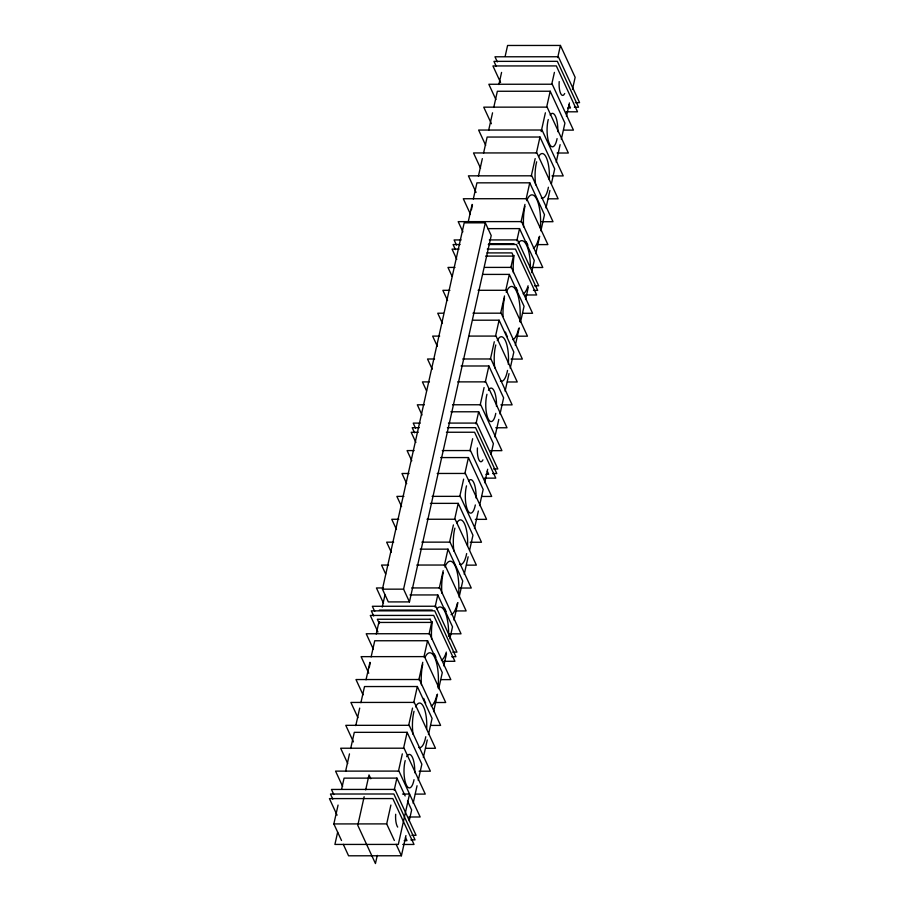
<?xml version="1.0" encoding="UTF-8"?>
<svg xmlns="http://www.w3.org/2000/svg" width="909" height="909" viewBox="0 0 909 909"><rect width="100%" height="100%" fill="white"/><g stroke="black" fill="none" stroke-linecap="round" stroke-linejoin="round"><path stroke-width="1.36" d="M382.439 589.168L464.192 222.841L485.326 222.83L491.212 235.579L409.459 601.906L388.325 601.917L382.439 589.168L403.573 589.157L409.459 601.906M341.511 840.495L333.853 823.929L338.068 805.067M341.67 788.91L344.079 778.138L396.903 778.104L405.153 795.954M345.579 771.4L349.488 753.891M350.692 748.505L354.294 732.347L407.13 732.313L421.856 764.185L418.254 780.354M355.794 725.609L359.703 708.1M360.907 702.714L364.509 686.556L417.345 686.522L432.07 718.394L428.469 734.563M366.02 679.818L369.929 662.309M371.122 656.923L374.735 640.765L427.571 640.731L442.297 672.603L438.683 688.772M376.235 634.028L378.939 621.904M382.246 607.087L384.95 594.975M468.215 221.91L472.112 204.4M473.316 199.014L476.93 182.845L529.754 182.823L544.491 214.694L540.878 230.852M478.429 176.119L482.338 158.609M483.543 153.223L487.144 137.054L539.98 137.032L554.706 168.904L551.399 183.72M488.644 130.328L492.553 112.818M493.757 107.432L497.359 91.264L550.195 91.241L564.921 123.113L561.319 139.27M498.871 84.537L501.575 72.413M505.177 56.256L507.586 45.473L560.421 45.45L575.147 77.322L572.443 89.446M337.648 832.189L334.91 844.438L398.312 844.416L409.561 794.034L402.517 794.046M403.573 589.157L485.326 222.83M364.157 796.716L357.782 825.304L375.451 863.55L377.269 855.38M365.679 789.91L369.02 774.934L370.781 778.763M394.347 840.473L386.689 823.895L390.893 805.044M394.199 790.228L396.903 778.104M398.415 771.377L402.323 753.868M403.516 748.482L407.13 732.313M408.63 725.587L412.538 708.077M413.743 702.691L417.345 686.522M418.844 679.796L422.753 662.286M423.958 656.9L427.571 640.731M429.071 634.005L431.775 621.881M435.081 607.064L437.786 594.941L409.982 594.952M439.286 588.203L443.194 570.704M444.399 565.307L448.001 549.15L420.197 549.161M449.512 542.412L453.421 524.913M454.614 519.516L458.227 503.359L430.411 503.37M459.727 496.621L463.635 479.123M464.84 473.725L468.442 457.568L440.638 457.579M469.942 450.83L472.646 438.717M475.952 423.901L478.668 411.777L450.853 411.788M480.168 405.039L484.077 387.541M485.27 382.144L488.883 365.986L461.079 365.997M490.383 359.248L494.291 341.75M495.496 336.353L499.098 320.195L472.68 320.207M500.609 313.457L504.506 295.959M505.711 290.562L509.324 274.404L482.906 274.416M510.824 267.666L513.528 255.554M516.835 240.737L519.539 228.613L487.565 228.636M521.039 221.876L524.947 204.377M526.152 198.98L529.754 182.823M531.265 176.085L535.174 158.586M536.367 153.189L539.98 137.032M541.185 131.646L545.389 112.784M546.593 107.398L550.195 91.241M551.695 84.503L554.41 72.39M557.717 57.574L560.421 45.45M343.284 844.325L348.579 855.801L401.414 855.767L405.925 835.564M409.232 820.759L411.641 809.976L407.516 801.056M413.141 803.249L417.049 785.74M423.355 757.458L427.264 739.949M433.582 711.667L437.479 694.158M443.797 665.877L446.501 653.753M449.807 638.936L452.512 626.812L437.786 594.941M454.011 620.086L457.92 602.576M459.125 597.19L462.738 581.021L448.001 549.15M464.238 574.295L468.146 556.785M469.646 550.047L472.953 535.231L458.227 503.359M474.453 528.504L478.361 510.994M479.566 505.609L483.168 489.44L468.442 457.568M484.679 482.713L487.678 469.237M490.985 454.42L493.394 443.649L478.668 411.777M494.894 436.922L498.802 419.413M500.007 414.027L503.609 397.858L488.883 365.986M505.109 391.131L509.017 373.622M510.222 368.236L513.824 352.067L499.098 320.195M515.335 345.34L519.244 327.831M520.437 322.434L524.05 306.276L509.324 274.404M525.55 299.538L528.254 287.426M531.56 272.609L534.265 260.485L519.539 228.613M535.765 253.747L539.673 236.249M545.991 207.956L549.9 190.458M556.206 162.166L560.114 144.667M566.432 116.375L569.432 102.91M575.352 102.649L579.578 102.649L558.376 56.756L494.973 56.79L497.325 61.88M574.329 107.228L578.556 107.228L557.353 61.335L493.951 61.369L496.303 66.459M567.705 107.989L570.488 107.989L569.011 104.796M566.262 111.807L577.533 111.807L556.331 65.914L492.928 65.948L500.586 82.514M563.591 130.123L573.443 130.123L552.24 84.23L488.837 84.264L495.905 99.558M557.069 153.019L568.341 153.019L547.127 107.126L483.736 107.16L491.394 123.726M551.956 175.914L563.228 175.914L542.025 130.021L478.623 130.055L485.69 145.349M548.252 198.81L558.115 198.81L536.912 152.917L473.509 152.951L480.577 168.245M541.741 221.716L553.013 221.705L531.799 175.812L468.408 175.846L476.066 192.413M461.136 239.942L454.091 239.953L456.454 245.044M489.315 239.931L517.494 239.919L538.707 285.812L534.481 285.812M488.951 243.76L513.983 243.748M460.113 244.521L453.068 244.532L455.432 249.623M488.292 244.51L516.471 244.498L537.685 290.391L533.458 290.391M538.037 244.601L547.9 244.601L526.697 198.707L463.295 198.741L470.362 214.035M459.09 249.1L452.057 249.111L456.761 259.304M487.269 249.089L515.448 249.077L536.662 294.971L525.391 294.982M486.906 252.918L511.937 252.907L513.403 256.088L485.599 256.099M455.011 267.416L447.967 267.428L452.091 276.347M484.599 267.405L511.369 267.394L532.572 313.287L522.709 313.287M531.515 267.507L542.787 267.496L521.584 221.603L458.181 221.637L462.897 231.829M449.898 290.312L442.853 290.323L447.569 300.515M478.077 290.301L506.256 290.289L527.459 336.182L516.187 336.194M443.376 313.207L437.74 313.219L442.456 323.411M472.964 313.196L501.143 313.185L522.357 359.078L511.085 359.089M439.683 336.103L432.639 336.114L437.343 346.306M469.271 336.091L496.03 336.08L517.244 381.973L507.381 381.973M434.57 358.998L427.525 359.01L432.241 369.202M462.749 358.987L490.928 358.975L512.131 404.869L500.859 404.88M429.457 381.894L422.412 381.905L426.537 390.825M457.636 381.882L485.815 381.871L507.017 427.764L495.757 427.775M424.355 404.789L417.311 404.8L422.015 414.993M452.523 404.778L480.702 404.766L501.916 450.659L490.644 450.671M420.265 423.105L413.22 423.117L415.572 428.207M448.444 423.094L476.623 423.083L497.825 468.976L493.598 468.976M419.242 427.684L412.197 427.696L414.549 432.786M447.421 427.673L475.6 427.662L496.803 473.555L492.576 473.555M418.22 432.264L411.175 432.275L415.89 442.467M446.399 432.252L474.578 432.241L495.78 478.134L484.508 478.145M414.129 450.58L407.084 450.591L411.8 460.783M442.308 450.569L470.487 450.557L491.689 496.45L481.827 496.462M409.016 473.475L401.983 473.487L406.687 483.679M437.195 473.464L465.374 473.453L486.588 519.346L475.316 519.357M485.951 474.316L488.735 474.316L487.258 471.123M403.914 496.371L396.869 496.382L401.585 506.574M432.093 496.359L460.272 496.348L481.475 542.241L470.203 542.253M398.801 519.266L391.756 519.278L396.472 529.47M426.98 519.255L455.159 519.244L476.361 565.137L466.499 565.148M393.688 542.162L386.643 542.173L391.359 552.365M421.867 542.15L450.046 542.139L471.26 588.032L459.988 588.043M388.586 565.057L381.541 565.068L385.666 573.988M416.765 565.046L444.944 565.034L466.147 610.928L456.284 610.939M383.473 587.953L376.428 587.964L383.496 603.258M411.652 587.941L439.831 587.93L461.033 633.823L449.762 633.834M379.394 610.098L432.229 610.075M452.727 652.139L456.943 652.139L435.741 606.246L372.338 606.28L374.701 611.371M451.705 656.718L455.932 656.718L434.718 610.825L371.315 610.859L373.679 615.961M443.637 661.309L454.909 661.298L433.695 615.404L370.293 615.438L377.951 632.005M440.956 679.625L450.819 679.614L429.605 633.721L366.213 633.755L373.281 649.049M434.434 702.521L445.705 702.509L424.503 656.616L361.1 656.65L368.759 673.217M430.741 725.416L440.592 725.405L419.39 679.512L355.987 679.546L363.055 694.84M425.628 748.312L435.491 748.3L414.277 702.407L350.885 702.441L357.953 717.735M419.106 771.207L430.377 771.196L409.175 725.302L345.772 725.337L353.431 741.903M415.402 794.102L425.264 794.091L404.062 748.198L340.659 748.232L347.727 763.526M408.891 816.998L420.163 816.986L398.949 771.093L335.557 771.127L342.625 786.421M333.853 823.929L386.689 823.895M411.845 835.303L416.072 835.303L394.87 789.41L331.467 789.444L333.819 794.546M410.823 839.882L415.049 839.882L393.847 793.989L330.444 794.023L332.796 799.125M404.198 840.643L406.982 840.643L405.505 837.45M402.755 844.472L414.027 844.461L392.824 798.568L329.422 798.602L337.08 815.168M396.119 844.291L401.414 855.767M397.688 827.099A11.158 3.591 90 0 1 395.676 814.259M414.015 779.683A16.737 5.374 90 0 1 406.312 784.887A16.737 5.374 90 0 1 405.198 760.606M406.687 756.663A16.737 5.374 90 0 1 412.288 757.072A16.737 5.374 90 0 1 414.731 772.764M425.776 736.733A22.316 7.17 90 0 1 418.663 747.471M413.038 734.347A22.316 7.17 90 0 1 414.027 711.304M415.561 706.907A22.316 7.17 90 0 1 423.469 706.588A22.316 7.17 90 0 1 426.673 729.12M369.281 667.661A26.781 8.601 90 0 1 370.293 662.729M425.719 703.089A26.781 8.601 90 0 1 423.708 698.396M421.378 684.772A26.781 8.601 90 0 1 422.753 664.263M424.969 657.423A26.781 8.601 90 0 1 434.979 658.161A26.781 8.601 90 0 1 438.002 687.886M436.888 694.862A26.781 8.601 90 0 1 431.196 706.009M482.94 459.84A11.158 3.591 90 0 1 478.873 459.772A11.158 3.591 90 0 1 477.441 447.932M475.327 504.938A16.737 5.374 90 0 1 467.635 510.142A16.737 5.374 90 0 1 466.51 485.861M468.703 480.85A16.737 5.374 90 0 1 476.055 498.018M466.647 553.57A22.316 7.17 90 0 1 459.534 564.307M453.921 551.184A22.316 7.17 90 0 1 454.898 528.14M456.875 522.868A22.316 7.17 90 0 1 464.567 523.879A22.316 7.17 90 0 1 467.544 545.957M446.16 611.507A26.781 8.601 90 0 1 444.615 608.155M441.819 593.191A26.781 8.601 90 0 1 443.194 572.681M444.899 567A26.781 8.601 90 0 1 454.898 565.455A26.781 8.601 90 0 1 458.613 594.418M457.329 603.281A26.781 8.601 90 0 1 451.012 614.666M507.472 336.762A26.781 8.601 90 0 1 505.472 332.069M503.041 316.514A26.781 8.601 90 0 1 504.506 297.936M506.222 292.255A26.781 8.601 90 0 1 516.482 291.255A26.781 8.601 90 0 1 519.755 321.559M518.641 328.535A26.781 8.601 90 0 1 512.949 339.682M507.529 370.406A22.316 7.17 90 0 1 500.416 381.144M494.803 368.02A22.316 7.17 90 0 1 495.78 344.977M497.314 340.58A22.316 7.17 90 0 1 505.438 340.716A22.316 7.17 90 0 1 508.313 364.395M495.769 413.356A16.737 5.374 90 0 1 488.065 418.56A16.737 5.374 90 0 1 486.951 394.279M488.44 390.336A16.737 5.374 90 0 1 494.041 390.745A16.737 5.374 90 0 1 496.484 406.437M564.694 93.502A11.158 3.591 90 0 1 560.626 93.445A11.158 3.591 90 0 1 559.194 81.594M557.081 138.611A16.737 5.374 90 0 1 549.388 143.815A16.737 5.374 90 0 1 548.263 119.534M550.104 115.011A16.737 5.374 90 0 1 555.513 116.341A16.737 5.374 90 0 1 557.808 131.691M548.411 187.243A22.316 7.17 90 0 1 541.287 197.98M535.674 184.857A22.316 7.17 90 0 1 536.651 161.813M538.628 156.541A22.316 7.17 90 0 1 546.32 157.552A22.316 7.17 90 0 1 549.297 179.63M527.913 245.18A26.781 8.601 90 0 1 526.368 241.828M523.573 226.864A26.781 8.601 90 0 1 524.947 206.354M526.652 200.673A26.781 8.601 90 0 1 536.662 199.128A26.781 8.601 90 0 1 540.366 228.091M539.082 236.954A26.781 8.601 90 0 1 533.39 248.1M471.476 209.752A26.781 8.601 90 0 1 472.487 204.82M517.687 290.971A26.781 8.601 90 0 1 516.142 287.619M513.358 272.655A26.781 8.601 90 0 1 514.085 255.509M518.028 243.351A26.781 8.601 90 0 1 530.39 268.075M528.072 285.778A26.781 8.601 90 0 1 523.164 293.891M379.235 623.642A26.781 8.601 90 0 1 379.496 621.87M435.934 657.298A26.781 8.601 90 0 1 434.388 653.946M431.605 638.982A26.781 8.601 90 0 1 432.332 621.836M436.854 608.882A26.781 8.601 90 0 1 448.603 636.357M446.319 652.105A26.781 8.601 90 0 1 441.41 660.218M430.184 619.234L377.349 619.256L378.826 622.449L431.65 622.415L430.184 619.234"/></g></svg>
